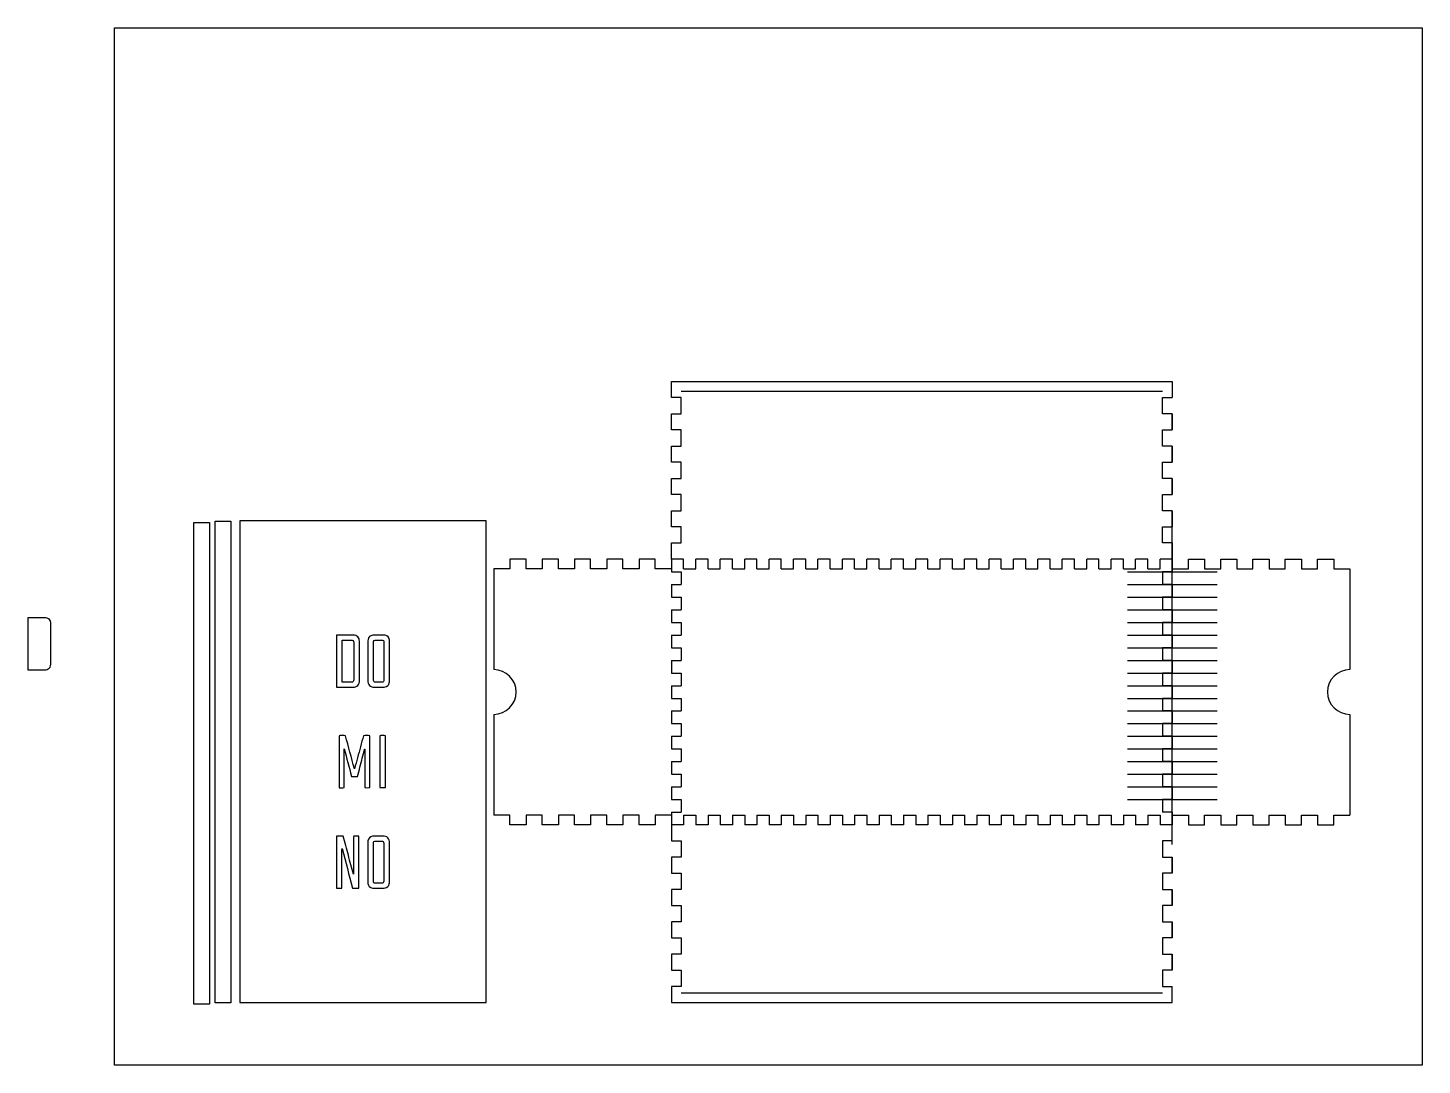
# Model space of a CAD drawing. Header units: millimetres. Extents: x 8559 to 9924, y 4295 to 4764.
# Drawn here: x 9302 to 9924, y 4301 to 4764 of the extents above; entities that cross this region are included whole.
import ezdxf

# ---------------------------------------------------------------- set-up
doc = ezdxf.new("R2010")
doc.units = ezdxf.units.MM
doc.header["$LTSCALE"] = 10
doc.header["$PDMODE"] = 2
doc.header["$PDSIZE"] = 20
for name, color, linetype in [('Corte exterior', 1, 'Continuous'), ('Corte interior', 5, 'Continuous'), ('Grabado linea bajo', 4, 'Continuous'), ('Grabado relleno', 6, 'Continuous'), ('Material', 7, 'Continuous')]:
    doc.layers.add(name, color=color, linetype=linetype)

msp = doc.modelspace()

# ---------------------------------------------------------------- linework, layer by layer
at = {"layer": 'Corte exterior', "color": 1}
for p, q in [((9588.78, 4598.85), (9588.78, 4606.06)), ((9588.78, 4606.06), (9812.38, 4606.06)), ((9812.38, 4606.06), (9812.38, 4598.85)), ((9593.08, 4598.85), (9588.78, 4598.85)), ((9593.08, 4591.64), (9593.08, 4598.85)), ((9808.08, 4591.64), (9808.08, 4598.85)), ((9808.08, 4598.85), (9812.38, 4598.85)), ((9588.78, 4584.43), (9588.78, 4591.64)), ((9588.78, 4591.64), (9593.08, 4591.64)), ((9812.38, 4591.64), (9808.08, 4591.64)), ((9812.38, 4591.64), (9812.38, 4584.43)), ((9812.38, 4584.43), (9812.38, 4591.64)), ((9593.08, 4584.43), (9588.78, 4584.43)), ((9593.08, 4577.22), (9593.08, 4584.43)), ((9808.08, 4577.22), (9808.08, 4584.43)), ((9808.08, 4584.43), (9812.38, 4584.43)), ((9588.78, 4570.01), (9588.78, 4577.22)), ((9588.78, 4577.22), (9593.08, 4577.22)), ((9812.38, 4577.22), (9808.08, 4577.22)), ((9812.38, 4577.22), (9812.38, 4570.01)), ((9812.38, 4570.01), (9812.38, 4577.22)), ((9593.08, 4570.01), (9588.78, 4570.01)), ((9593.08, 4562.8), (9593.08, 4570.01)), ((9808.08, 4562.8), (9808.08, 4570.01)), ((9808.08, 4570.01), (9812.38, 4570.01)), ((9588.78, 4555.59), (9588.78, 4562.8)), ((9588.78, 4562.8), (9593.08, 4562.8)), ((9812.38, 4562.8), (9808.08, 4562.8)), ((9812.38, 4562.8), (9812.38, 4555.59)), ((9812.38, 4555.59), (9812.38, 4562.8)), ((9593.08, 4555.59), (9588.78, 4555.59)), ((9593.08, 4548.38), (9593.08, 4555.59)), ((9808.08, 4548.38), (9808.08, 4555.59)), ((9808.08, 4555.59), (9812.38, 4555.59)), ((9588.78, 4541.17), (9588.78, 4548.38)), ((9588.78, 4548.38), (9593.08, 4548.38)), ((9812.38, 4548.38), (9808.08, 4548.38)), ((9812.38, 4548.38), (9812.38, 4541.17)), ((9812.38, 4541.17), (9812.38, 4548.38)), ((9593.08, 4541.17), (9588.78, 4541.17)), ((9593.08, 4533.97), (9593.08, 4541.17)), ((9808.08, 4533.97), (9808.08, 4541.17)), ((9808.08, 4541.17), (9812.38, 4541.17)), ((9588.78, 4526.76), (9588.78, 4533.97)), ((9588.78, 4533.97), (9593.08, 4533.97)), ((9812.38, 4533.97), (9808.08, 4533.97)), ((9812.38, 4533.97), (9812.38, 4526.76)), ((9523.9, 4526.76), (9516.69, 4526.76)), ((9516.69, 4526.76), (9516.69, 4522.46)), ((9523.9, 4522.46), (9523.9, 4526.76)), ((9538.32, 4526.76), (9531.11, 4526.76)), ((9531.11, 4526.76), (9531.11, 4522.46)), ((9538.32, 4522.46), (9538.32, 4526.76)), ((9552.73, 4526.76), (9545.52, 4526.76)), ((9545.52, 4526.76), (9545.52, 4522.46)), ((9552.73, 4522.46), (9552.73, 4526.76)), ((9567.15, 4526.76), (9559.94, 4526.76)), ((9559.94, 4526.76), (9559.94, 4522.46)), ((9567.15, 4522.46), (9567.15, 4526.76)), ((9581.57, 4526.76), (9574.36, 4526.76)), ((9574.36, 4526.76), (9574.36, 4522.46)), ((9581.57, 4522.46), (9581.57, 4526.76)), ((9812.38, 4526.76), (9812.38, 4521.11)), ((9819.59, 4522.46), (9819.59, 4526.76)), ((9819.59, 4526.76), (9826.8, 4526.76)), ((9826.8, 4526.76), (9826.8, 4522.46)), ((9834.01, 4522.46), (9834.01, 4526.76)), ((9834.01, 4526.76), (9841.22, 4526.76)), ((9841.22, 4526.76), (9841.22, 4522.46)), ((9848.42, 4522.46), (9848.42, 4526.76)), ((9848.42, 4526.76), (9855.63, 4526.76)), ((9855.63, 4526.76), (9855.63, 4522.46)), ((9862.84, 4522.46), (9862.84, 4526.76)), ((9862.84, 4526.76), (9870.05, 4526.76)), ((9870.05, 4526.76), (9870.05, 4522.46)), ((9877.26, 4522.46), (9877.26, 4526.76)), ((9877.26, 4526.76), (9884.47, 4526.76)), ((9884.47, 4526.76), (9884.47, 4522.46)), ((9509.48, 4522.46), (9509.48, 4477.46)), ((9516.69, 4522.46), (9509.48, 4522.46)), ((9531.11, 4522.46), (9523.9, 4522.46)), ((9545.52, 4522.46), (9538.32, 4522.46)), ((9559.94, 4522.46), (9552.73, 4522.46)), ((9574.36, 4522.46), (9567.15, 4522.46)), ((9588.78, 4522.46), (9581.57, 4522.46)), ((9812.38, 4522.46), (9819.59, 4522.46)), ((9826.8, 4522.46), (9834.01, 4522.46)), ((9841.22, 4522.46), (9848.42, 4522.46)), ((9855.63, 4522.46), (9862.84, 4522.46)), ((9870.05, 4522.46), (9877.26, 4522.46)), ((9884.47, 4522.46), (9891.68, 4522.46)), ((9891.68, 4522.46), (9891.68, 4477.46)), ((9812.38, 4515.46), (9812.38, 4509.81)), ((9812.38, 4504.17), (9812.38, 4498.52)), ((9812.38, 4492.87), (9812.38, 4487.22)), ((9812.38, 4481.58), (9812.38, 4475.93)), ((9812.38, 4470.28), (9812.38, 4464.63)), ((9509.48, 4457.46), (9509.48, 4412.46)), ((9812.38, 4458.99), (9812.38, 4453.34)), ((9891.68, 4457.46), (9891.68, 4412.46)), ((9812.38, 4447.69), (9812.38, 4442.04)), ((9812.38, 4436.39), (9812.38, 4430.75)), ((9812.38, 4425.1), (9812.38, 4419.45)), ((9516.69, 4412.46), (9509.48, 4412.46)), ((9516.69, 4408.16), (9516.69, 4412.46)), ((9523.9, 4408.16), (9516.69, 4408.16)), ((9531.11, 4412.46), (9523.9, 4412.46)), ((9523.9, 4412.46), (9523.9, 4408.16)), ((9531.11, 4408.16), (9531.11, 4412.46)), ((9538.32, 4408.16), (9531.11, 4408.16)), ((9545.52, 4412.46), (9538.32, 4412.46)), ((9538.32, 4412.46), (9538.32, 4408.16)), ((9545.52, 4408.16), (9545.52, 4412.46)), ((9552.73, 4408.16), (9545.52, 4408.16)), ((9559.94, 4412.46), (9552.73, 4412.46)), ((9552.73, 4412.46), (9552.73, 4408.16)), ((9559.94, 4408.16), (9559.94, 4412.46)), ((9567.15, 4408.16), (9559.94, 4408.16)), ((9574.36, 4412.46), (9567.15, 4412.46)), ((9567.15, 4412.46), (9567.15, 4408.16)), ((9574.36, 4408.16), (9574.36, 4412.46)), ((9581.57, 4408.16), (9574.36, 4408.16)), ((9588.78, 4412.46), (9581.57, 4412.46)), ((9581.57, 4412.46), (9581.57, 4408.16)), ((9588.78, 4408.16), (9588.78, 4400.95)), ((9812.38, 4412.46), (9819.59, 4412.46)), ((9812.38, 4400.95), (9812.38, 4408.16)), ((9819.59, 4412.46), (9819.59, 4408.16)), ((9819.59, 4408.16), (9826.8, 4408.16)), ((9826.8, 4412.46), (9834.01, 4412.46)), ((9826.8, 4408.16), (9826.8, 4412.46)), ((9834.01, 4412.46), (9834.01, 4408.16)), ((9834.01, 4408.16), (9841.22, 4408.16)), ((9841.22, 4412.46), (9848.42, 4412.46)), ((9841.22, 4408.16), (9841.22, 4412.46)), ((9848.42, 4412.46), (9848.42, 4408.16)), ((9848.42, 4408.16), (9855.63, 4408.16)), ((9855.63, 4412.46), (9862.84, 4412.46)), ((9855.63, 4408.16), (9855.63, 4412.46)), ((9862.84, 4412.46), (9862.84, 4408.16)), ((9862.84, 4408.16), (9870.05, 4408.16)), ((9870.05, 4412.46), (9877.26, 4412.46)), ((9870.05, 4408.16), (9870.05, 4412.46)), ((9877.26, 4412.46), (9877.26, 4408.16)), ((9877.26, 4408.16), (9884.47, 4408.16)), ((9884.47, 4408.16), (9884.47, 4412.46)), ((9884.47, 4412.46), (9891.68, 4412.46)), ((9588.78, 4400.95), (9593.08, 4400.95)), ((9593.08, 4400.95), (9593.08, 4393.74)), ((9812.38, 4400.95), (9808.08, 4400.95)), ((9808.08, 4400.95), (9808.08, 4393.74)), ((9588.78, 4393.74), (9588.78, 4386.53)), ((9588.78, 4393.74), (9588.78, 4386.53)), ((9593.08, 4393.74), (9588.78, 4393.74)), ((9808.08, 4393.74), (9812.38, 4393.74)), ((9812.38, 4386.53), (9812.38, 4393.74)), ((9812.38, 4386.53), (9812.38, 4393.74)), ((9812.38, 4393.74), (9812.38, 4386.53)), ((9588.78, 4386.53), (9593.08, 4386.53)), ((9593.08, 4386.53), (9593.08, 4379.32)), ((9812.38, 4386.53), (9808.08, 4386.53)), ((9808.08, 4386.53), (9808.08, 4379.32)), ((9588.78, 4379.32), (9588.78, 4372.11)), ((9588.78, 4379.32), (9588.78, 4372.11)), ((9593.08, 4379.32), (9588.78, 4379.32)), ((9808.08, 4379.32), (9812.38, 4379.32)), ((9812.38, 4372.11), (9812.38, 4379.32)), ((9812.38, 4372.11), (9812.38, 4379.32)), ((9812.38, 4379.32), (9812.38, 4372.11)), ((9588.78, 4372.11), (9593.08, 4372.11)), ((9593.08, 4372.11), (9593.08, 4364.9)), ((9812.38, 4372.11), (9808.08, 4372.11)), ((9808.08, 4372.11), (9808.08, 4364.9)), ((9588.78, 4364.9), (9588.78, 4357.69)), ((9588.78, 4364.9), (9588.78, 4357.69)), ((9593.08, 4364.9), (9588.78, 4364.9)), ((9808.08, 4364.9), (9812.38, 4364.9)), ((9812.38, 4357.69), (9812.38, 4364.9)), ((9812.38, 4357.69), (9812.38, 4364.9)), ((9812.38, 4364.9), (9812.38, 4357.69)), ((9588.78, 4357.69), (9593.08, 4357.69)), ((9593.08, 4357.69), (9593.08, 4350.48)), ((9812.38, 4357.69), (9808.08, 4357.69)), ((9808.08, 4357.69), (9808.08, 4350.48)), ((9588.78, 4350.48), (9588.78, 4343.27)), ((9588.78, 4350.48), (9588.78, 4343.27)), ((9593.08, 4350.48), (9588.78, 4350.48)), ((9808.08, 4350.48), (9812.38, 4350.48)), ((9812.38, 4343.27), (9812.38, 4350.48)), ((9812.38, 4343.27), (9812.38, 4350.48)), ((9812.38, 4350.48), (9812.38, 4343.27)), ((9588.78, 4343.27), (9593.08, 4343.27)), ((9593.08, 4343.27), (9593.08, 4336.07)), ((9812.38, 4343.27), (9808.08, 4343.27)), ((9808.08, 4343.27), (9808.08, 4336.07)), ((9588.78, 4336.07), (9588.78, 4328.86)), ((9593.08, 4336.07), (9588.78, 4336.07)), ((9808.08, 4336.07), (9812.38, 4336.07)), ((9812.38, 4328.86), (9812.38, 4336.07)), ((9588.78, 4328.86), (9812.38, 4328.86))]:
    msp.add_line(p, q, dxfattribs=at)
for points in [[(9385.07, 4543.77), (9392.07, 4543.77), (9392.07, 4328.77), (9385.07, 4328.77)], [(9396.09, 4328.86), (9506.09, 4328.86), (9506.09, 4543.86), (9396.09, 4543.86)], [(9375.61, 4543.05), (9382.61, 4543.05), (9382.61, 4328.05), (9375.61, 4328.05)]]:
    msp.add_lwpolyline(points, close=True, dxfattribs=at)
for centre, start, end in [((9509.48, 4467.46), 270, 90), ((9891.68, 4467.46), 90, 270)]:
    msp.add_arc(centre, 10, start, end, dxfattribs=at)
at = {"layer": 'Corte interior', "color": 5}
for p, q in [((9594.23, 4526.76), (9588.78, 4526.76)), ((9588.78, 4526.76), (9588.78, 4521.11)), ((9594.23, 4522.46), (9594.23, 4526.76)), ((9605.14, 4526.76), (9599.69, 4526.76)), ((9599.69, 4522.46), (9599.69, 4526.76)), ((9605.14, 4522.46), (9605.14, 4526.76)), ((9616.05, 4526.76), (9610.59, 4526.76)), ((9610.59, 4522.46), (9610.59, 4526.76)), ((9616.05, 4522.46), (9616.05, 4526.76)), ((9626.96, 4526.76), (9621.5, 4526.76)), ((9621.5, 4522.46), (9621.5, 4526.76)), ((9626.96, 4522.46), (9626.96, 4526.76)), ((9637.86, 4526.76), (9632.41, 4526.76)), ((9632.41, 4522.46), (9632.41, 4526.76)), ((9637.86, 4522.46), (9637.86, 4526.76)), ((9648.77, 4526.76), (9643.32, 4526.76)), ((9643.32, 4522.46), (9643.32, 4526.76)), ((9648.77, 4522.46), (9648.77, 4526.76)), ((9659.68, 4526.76), (9654.22, 4526.76)), ((9654.22, 4522.46), (9654.22, 4526.76)), ((9659.68, 4522.46), (9659.68, 4526.76)), ((9670.58, 4526.76), (9665.13, 4526.76)), ((9665.13, 4522.46), (9665.13, 4526.76)), ((9670.58, 4522.46), (9670.58, 4526.76)), ((9681.49, 4526.76), (9676.04, 4526.76)), ((9676.04, 4522.46), (9676.04, 4526.76)), ((9681.49, 4522.46), (9681.49, 4526.76)), ((9692.4, 4526.76), (9686.95, 4526.76)), ((9686.95, 4522.46), (9686.95, 4526.76)), ((9692.4, 4522.46), (9692.4, 4526.76)), ((9703.31, 4526.76), (9697.85, 4526.76)), ((9697.85, 4522.46), (9697.85, 4526.76)), ((9703.31, 4522.46), (9703.31, 4526.76)), ((9714.21, 4526.76), (9708.76, 4526.76)), ((9708.76, 4522.46), (9708.76, 4526.76)), ((9714.21, 4522.46), (9714.21, 4526.76)), ((9725.12, 4526.76), (9719.67, 4526.76)), ((9719.67, 4522.46), (9719.67, 4526.76)), ((9725.12, 4522.46), (9725.12, 4526.76)), ((9736.03, 4526.76), (9730.57, 4526.76)), ((9730.57, 4522.46), (9730.57, 4526.76)), ((9736.03, 4522.46), (9736.03, 4526.76)), ((9746.94, 4526.76), (9741.48, 4526.76)), ((9741.48, 4522.46), (9741.48, 4526.76)), ((9746.94, 4522.46), (9746.94, 4526.76)), ((9757.84, 4526.76), (9752.39, 4526.76)), ((9752.39, 4522.46), (9752.39, 4526.76)), ((9757.84, 4522.46), (9757.84, 4526.76)), ((9768.75, 4526.76), (9763.3, 4526.76)), ((9763.3, 4522.46), (9763.3, 4526.76)), ((9768.75, 4522.46), (9768.75, 4526.76)), ((9779.66, 4526.76), (9774.2, 4526.76)), ((9774.2, 4522.46), (9774.2, 4526.76)), ((9779.66, 4522.46), (9779.66, 4526.76)), ((9790.56, 4526.76), (9785.11, 4526.76)), ((9785.11, 4522.46), (9785.11, 4526.76)), ((9790.56, 4522.46), (9790.56, 4526.76)), ((9801.47, 4526.76), (9796.02, 4526.76)), ((9796.02, 4522.46), (9796.02, 4526.76)), ((9801.47, 4522.46), (9801.47, 4526.76)), ((9812.38, 4526.76), (9806.93, 4526.76)), ((9806.93, 4522.46), (9806.93, 4526.76)), ((9588.78, 4521.11), (9593.08, 4521.11)), ((9593.08, 4521.11), (9593.08, 4515.46)), ((9594.23, 4522.46), (9599.69, 4522.46)), ((9605.14, 4522.46), (9610.59, 4522.46)), ((9616.05, 4522.46), (9621.5, 4522.46)), ((9626.96, 4522.46), (9632.41, 4522.46)), ((9637.86, 4522.46), (9643.32, 4522.46)), ((9648.77, 4522.46), (9654.22, 4522.46)), ((9659.68, 4522.46), (9665.13, 4522.46)), ((9670.58, 4522.46), (9676.04, 4522.46)), ((9681.49, 4522.46), (9686.95, 4522.46)), ((9692.4, 4522.46), (9697.85, 4522.46)), ((9703.31, 4522.46), (9708.76, 4522.46)), ((9714.21, 4522.46), (9719.67, 4522.46)), ((9725.12, 4522.46), (9730.57, 4522.46)), ((9736.03, 4522.46), (9741.48, 4522.46)), ((9746.94, 4522.46), (9752.39, 4522.46)), ((9757.84, 4522.46), (9763.3, 4522.46)), ((9768.75, 4522.46), (9774.2, 4522.46)), ((9779.66, 4522.46), (9785.11, 4522.46)), ((9790.56, 4522.46), (9796.02, 4522.46)), ((9801.47, 4522.46), (9806.93, 4522.46)), ((9812.38, 4521.11), (9808.08, 4521.11)), ((9808.08, 4521.11), (9808.08, 4515.46)), ((9588.78, 4515.46), (9588.78, 4509.81)), ((9588.78, 4515.46), (9593.08, 4515.46)), ((9812.38, 4515.46), (9808.08, 4515.46)), ((9588.78, 4509.81), (9593.08, 4509.81)), ((9812.38, 4509.81), (9808.08, 4509.81)), ((9588.78, 4504.17), (9588.78, 4498.52)), ((9588.78, 4504.17), (9593.08, 4504.17)), ((9812.38, 4504.17), (9808.08, 4504.17)), ((9588.78, 4498.52), (9593.08, 4498.52)), ((9812.38, 4498.52), (9808.08, 4498.52)), ((9588.78, 4492.87), (9588.78, 4487.22)), ((9588.78, 4492.87), (9593.08, 4492.87)), ((9812.38, 4492.87), (9808.08, 4492.87)), ((9588.78, 4487.22), (9593.08, 4487.22)), ((9588.78, 4481.58), (9588.78, 4475.93)), ((9588.78, 4481.58), (9593.08, 4481.58)), ((9812.38, 4487.22), (9808.08, 4487.22)), ((9812.38, 4481.58), (9808.08, 4481.58)), ((9588.78, 4475.93), (9593.08, 4475.93)), ((9812.38, 4475.93), (9808.08, 4475.93)), ((9588.78, 4470.28), (9588.78, 4464.63)), ((9588.78, 4470.28), (9593.08, 4470.28)), ((9812.38, 4470.28), (9808.08, 4470.28)), ((9588.78, 4464.63), (9593.08, 4464.63)), ((9812.38, 4464.63), (9808.08, 4464.63)), ((9588.78, 4458.99), (9588.78, 4453.34)), ((9588.78, 4458.99), (9593.08, 4458.99)), ((9812.38, 4458.99), (9808.08, 4458.99)), ((9588.78, 4453.34), (9593.08, 4453.34)), ((9812.38, 4453.34), (9808.08, 4453.34)), ((9588.78, 4447.69), (9588.78, 4442.04)), ((9588.78, 4447.69), (9593.08, 4447.69)), ((9812.38, 4447.69), (9808.08, 4447.69)), ((9588.78, 4442.04), (9593.08, 4442.04)), ((9812.38, 4442.04), (9808.08, 4442.04)), ((9588.78, 4436.39), (9588.78, 4430.75)), ((9588.78, 4436.39), (9593.08, 4436.39)), ((9812.38, 4436.39), (9808.08, 4436.39)), ((9588.78, 4430.75), (9593.08, 4430.75)), ((9812.38, 4430.75), (9808.08, 4430.75)), ((9588.78, 4425.1), (9588.78, 4419.45)), ((9588.78, 4425.1), (9593.08, 4425.1)), ((9588.78, 4419.45), (9593.08, 4419.45)), ((9593.08, 4419.45), (9593.08, 4413.8)), ((9812.38, 4425.1), (9808.08, 4425.1)), ((9812.38, 4419.45), (9808.08, 4419.45)), ((9808.08, 4419.45), (9808.08, 4413.8)), ((9588.78, 4413.8), (9588.78, 4408.16)), ((9588.78, 4413.8), (9593.08, 4413.8)), ((9812.38, 4413.8), (9808.08, 4413.8)), ((9812.38, 4413.8), (9812.38, 4408.16)), ((9594.23, 4408.16), (9588.78, 4408.16)), ((9594.23, 4412.46), (9599.69, 4412.46)), ((9594.23, 4412.46), (9594.23, 4408.16)), ((9599.69, 4412.46), (9599.69, 4408.16)), ((9605.14, 4408.16), (9599.69, 4408.16)), ((9605.14, 4412.46), (9610.59, 4412.46)), ((9605.14, 4412.46), (9605.14, 4408.16)), ((9610.59, 4412.46), (9610.59, 4408.16)), ((9616.05, 4408.16), (9610.59, 4408.16)), ((9616.05, 4412.46), (9621.5, 4412.46)), ((9616.05, 4412.46), (9616.05, 4408.16)), ((9621.5, 4412.46), (9621.5, 4408.16)), ((9626.96, 4408.16), (9621.5, 4408.16)), ((9626.96, 4412.46), (9632.41, 4412.46)), ((9626.96, 4412.46), (9626.96, 4408.16)), ((9632.41, 4412.46), (9632.41, 4408.16)), ((9637.86, 4408.16), (9632.41, 4408.16)), ((9637.86, 4412.46), (9643.32, 4412.46)), ((9637.86, 4412.46), (9637.86, 4408.16)), ((9643.32, 4412.46), (9643.32, 4408.16)), ((9648.77, 4408.16), (9643.32, 4408.16)), ((9648.77, 4412.46), (9654.22, 4412.46)), ((9648.77, 4412.46), (9648.77, 4408.16)), ((9654.22, 4412.46), (9654.22, 4408.16)), ((9659.68, 4408.16), (9654.22, 4408.16)), ((9659.68, 4412.46), (9665.13, 4412.46)), ((9659.68, 4412.46), (9659.68, 4408.16)), ((9665.13, 4412.46), (9665.13, 4408.16)), ((9670.58, 4408.16), (9665.13, 4408.16)), ((9670.58, 4412.46), (9676.04, 4412.46)), ((9670.58, 4412.46), (9670.58, 4408.16)), ((9676.04, 4412.46), (9676.04, 4408.16)), ((9681.49, 4408.16), (9676.04, 4408.16)), ((9681.49, 4412.46), (9686.95, 4412.46)), ((9681.49, 4412.46), (9681.49, 4408.16)), ((9686.95, 4412.46), (9686.95, 4408.16)), ((9692.4, 4408.16), (9686.95, 4408.16)), ((9692.4, 4412.46), (9697.85, 4412.46)), ((9692.4, 4412.46), (9692.4, 4408.16)), ((9697.85, 4412.46), (9697.85, 4408.16)), ((9703.31, 4408.16), (9697.85, 4408.16)), ((9703.31, 4412.46), (9708.76, 4412.46)), ((9703.31, 4412.46), (9703.31, 4408.16)), ((9708.76, 4412.46), (9708.76, 4408.16)), ((9714.21, 4408.16), (9708.76, 4408.16)), ((9714.21, 4412.46), (9719.67, 4412.46)), ((9714.21, 4412.46), (9714.21, 4408.16)), ((9719.67, 4412.46), (9719.67, 4408.16)), ((9725.12, 4408.16), (9719.67, 4408.16)), ((9725.12, 4412.46), (9730.57, 4412.46)), ((9725.12, 4412.46), (9725.12, 4408.16)), ((9730.57, 4412.46), (9730.57, 4408.16)), ((9736.03, 4408.16), (9730.57, 4408.16)), ((9736.03, 4412.46), (9741.48, 4412.46)), ((9736.03, 4412.46), (9736.03, 4408.16)), ((9741.48, 4412.46), (9741.48, 4408.16)), ((9746.94, 4408.16), (9741.48, 4408.16)), ((9746.94, 4412.46), (9752.39, 4412.46)), ((9746.94, 4412.46), (9746.94, 4408.16)), ((9752.39, 4412.46), (9752.39, 4408.16)), ((9757.84, 4408.16), (9752.39, 4408.16)), ((9757.84, 4412.46), (9763.3, 4412.46)), ((9757.84, 4412.46), (9757.84, 4408.16)), ((9763.3, 4412.46), (9763.3, 4408.16)), ((9768.75, 4408.16), (9763.3, 4408.16)), ((9768.75, 4412.46), (9774.2, 4412.46)), ((9768.75, 4412.46), (9768.75, 4408.16)), ((9774.2, 4412.46), (9774.2, 4408.16)), ((9779.66, 4408.16), (9774.2, 4408.16)), ((9779.66, 4412.46), (9785.11, 4412.46)), ((9779.66, 4412.46), (9779.66, 4408.16)), ((9785.11, 4412.46), (9785.11, 4408.16)), ((9790.56, 4408.16), (9785.11, 4408.16)), ((9790.56, 4412.46), (9796.02, 4412.46)), ((9790.56, 4412.46), (9790.56, 4408.16)), ((9796.02, 4412.46), (9796.02, 4408.16)), ((9801.47, 4408.16), (9796.02, 4408.16)), ((9801.47, 4412.46), (9806.93, 4412.46)), ((9801.47, 4412.46), (9801.47, 4408.16)), ((9806.93, 4412.46), (9806.93, 4408.16)), ((9812.38, 4408.16), (9806.93, 4408.16))]:
    msp.add_line(p, q, dxfattribs=at)
for points in [[(9593.08, 4509.81), (9593.08, 4504.17)], [(9808.08, 4509.81), (9808.08, 4504.17)], [(9593.08, 4498.52), (9593.08, 4492.87)], [(9808.08, 4498.52), (9808.08, 4492.87)], [(9593.08, 4487.22), (9593.08, 4481.58)], [(9808.08, 4487.22), (9808.08, 4481.58)], [(9593.08, 4475.93), (9593.08, 4470.28)], [(9808.08, 4475.93), (9808.08, 4470.28)], [(9593.08, 4464.63), (9593.08, 4458.99)], [(9808.08, 4464.63), (9808.08, 4458.99)], [(9593.08, 4453.34), (9593.08, 4447.69)], [(9808.08, 4453.34), (9808.08, 4447.69)], [(9593.08, 4442.04), (9593.08, 4436.39)], [(9808.08, 4442.04), (9808.08, 4436.39)], [(9593.08, 4430.75), (9593.08, 4425.1)], [(9808.08, 4430.75), (9808.08, 4425.1)]]:
    msp.add_lwpolyline(points, dxfattribs=at)
for p in [(9812.38, 4521.11), (9812.38, 4515.46), (9812.38, 4509.81), (9812.38, 4504.17), (9812.38, 4498.52), (9812.38, 4492.87), (9812.38, 4487.22), (9812.38, 4481.58), (9812.38, 4475.93), (9812.38, 4470.28), (9812.38, 4464.63), (9812.38, 4458.99), (9812.38, 4453.34), (9812.38, 4447.69), (9812.38, 4442.04), (9812.38, 4436.39), (9812.38, 4430.75), (9812.38, 4425.1), (9812.38, 4419.45)]:
    msp.add_point(p, dxfattribs=at)
at = {"layer": 'Grabado linea bajo', "color": 4}
for p, q in [((9593.08, 4601.76), (9808.08, 4601.76)), ((9593.08, 4333.16), (9808.08, 4333.16))]:
    msp.add_line(p, q, dxfattribs=at)
at = {"layer": 'Grabado relleno', "color": 6}
for points, knots in [([(9301.5, 4477.39), (9301.5, 4485.14), (9301.5, 4492.85), (9301.5, 4500.6), (9301.66, 4500.6), (9301.79, 4500.62), (9301.93, 4500.62), (9304.25, 4500.62), (9306.56, 4500.62), (9308.87, 4500.62), (9309.31, 4500.62), (9309.74, 4500.57), (9310.16, 4500.42), (9310.9, 4500.17), (9311.39, 4499.68), (9311.61, 4498.94), (9311.71, 4498.61), (9311.75, 4498.25), (9311.79, 4497.9), (9311.82, 4497.74), (9311.8, 4497.57), (9311.8, 4497.4), (9311.8, 4491.79), (9311.8, 4486.19), (9311.8, 4480.59), (9311.8, 4480.11), (9311.78, 4479.63), (9311.65, 4479.17), (9311.42, 4478.32), (9310.89, 4477.76), (9310.04, 4477.53), (9309.72, 4477.45), (9309.38, 4477.38), (9309.04, 4477.38), (9306.6, 4477.37), (9304.16, 4477.37), (9301.72, 4477.37), (9301.66, 4477.37), (9301.61, 4477.38), (9301.5, 4477.39)], [0, 0, 0, 0, 1, 1, 1, 2, 2, 2, 3, 3, 3, 4, 4, 4, 5, 5, 5, 6, 6, 6, 7, 7, 7, 8, 8, 8, 9, 9, 9, 10, 10, 10, 11, 11, 11, 12, 12, 12, 13, 13, 13, 13]), ([(9439.24, 4469.65), (9439.24, 4477.39), (9439.24, 4485.1), (9439.24, 4492.85), (9439.4, 4492.86), (9439.53, 4492.87), (9439.67, 4492.87), (9441.98, 4492.87), (9444.3, 4492.87), (9446.61, 4492.87), (9447.05, 4492.87), (9447.48, 4492.82), (9447.9, 4492.68), (9448.64, 4492.43), (9449.13, 4491.93), (9449.35, 4491.2), (9449.45, 4490.86), (9449.49, 4490.51), (9449.53, 4490.16), (9449.56, 4489.99), (9449.54, 4489.82), (9449.54, 4489.65), (9449.54, 4484.05), (9449.54, 4478.45), (9449.54, 4472.85), (9449.54, 4472.36), (9449.52, 4471.89), (9449.39, 4471.42), (9449.16, 4470.58), (9448.63, 4470.02), (9447.78, 4469.79), (9447.46, 4469.7), (9447.12, 4469.64), (9446.78, 4469.63), (9444.34, 4469.62), (9441.9, 4469.63), (9439.46, 4469.63), (9439.4, 4469.63), (9439.35, 4469.64), (9439.24, 4469.65)], [0, 0, 0, 0, 1, 1, 1, 2, 2, 2, 3, 3, 3, 4, 4, 4, 5, 5, 5, 6, 6, 6, 7, 7, 7, 8, 8, 8, 9, 9, 9, 10, 10, 10, 11, 11, 11, 12, 12, 12, 13, 13, 13, 13]), ([(9441.84, 4471.86), (9441.89, 4471.85), (9441.95, 4471.83), (9442, 4471.83), (9443.33, 4471.83), (9444.65, 4471.83), (9445.98, 4471.83), (9446.1, 4471.83), (9446.23, 4471.85), (9446.35, 4471.88), (9446.74, 4471.97), (9446.88, 4472.11), (9446.92, 4472.51), (9446.95, 4472.73), (9446.96, 4472.96), (9446.96, 4473.18), (9446.96, 4478.56), (9446.96, 4483.93), (9446.96, 4489.3), (9446.96, 4489.54), (9446.95, 4489.78), (9446.92, 4490.02), (9446.87, 4490.4), (9446.71, 4490.56), (9446.33, 4490.62), (9446.19, 4490.65), (9446.05, 4490.66), (9445.91, 4490.66), (9444.64, 4490.66), (9443.37, 4490.66), (9442.1, 4490.66), (9442.01, 4490.66), (9441.91, 4490.63), (9441.83, 4490.62), (9441.76, 4490.11), (9441.77, 4472.18), (9441.84, 4471.86)], [0, 0, 0, 0, 1, 1, 1, 2, 2, 2, 3, 3, 3, 4, 4, 4, 5, 5, 5, 6, 6, 6, 7, 7, 7, 8, 8, 8, 9, 9, 9, 10, 10, 10, 11, 11, 11, 12, 12, 12, 12]), ([(9453.26, 4481.26), (9453.26, 4484.08), (9453.26, 4486.9), (9453.26, 4489.72), (9453.26, 4490.09), (9453.28, 4490.46), (9453.35, 4490.82), (9453.56, 4491.96), (9454.3, 4492.66), (9455.45, 4492.82), (9455.7, 4492.85), (9455.96, 4492.87), (9456.21, 4492.87), (9457.48, 4492.88), (9458.75, 4492.88), (9460.02, 4492.87), (9460.34, 4492.87), (9460.67, 4492.84), (9460.98, 4492.77), (9462.13, 4492.53), (9462.79, 4491.78), (9462.93, 4490.61), (9462.95, 4490.38), (9462.97, 4490.14), (9462.97, 4489.9), (9462.97, 4484.13), (9462.97, 4478.36), (9462.97, 4472.59), (9462.97, 4472.22), (9462.93, 4471.85), (9462.84, 4471.5), (9462.62, 4470.5), (9461.96, 4469.92), (9460.97, 4469.72), (9460.68, 4469.66), (9460.38, 4469.63), (9460.09, 4469.63), (9458.78, 4469.62), (9457.46, 4469.63), (9456.15, 4469.63), (9455.75, 4469.63), (9455.36, 4469.67), (9454.98, 4469.79), (9454.18, 4470.04), (9453.66, 4470.56), (9453.42, 4471.37), (9453.28, 4471.82), (9453.26, 4472.28), (9453.26, 4472.75), (9453.26, 4475.59), (9453.26, 4478.42), (9453.26, 4481.26)], [0, 0, 0, 0, 1, 1, 1, 2, 2, 2, 3, 3, 3, 4, 4, 4, 5, 5, 5, 6, 6, 6, 7, 7, 7, 8, 8, 8, 9, 9, 9, 10, 10, 10, 11, 11, 11, 12, 12, 12, 13, 13, 13, 14, 14, 14, 15, 15, 15, 16, 16, 16, 17, 17, 17, 17]), ([(9455.8, 4481.22), (9455.8, 4479.12), (9455.8, 4477.02), (9455.8, 4474.92), (9455.8, 4474.26), (9455.8, 4473.59), (9455.81, 4472.93), (9455.81, 4472.72), (9455.85, 4472.51), (9455.88, 4472.31), (9455.93, 4472.09), (9456.07, 4471.96), (9456.28, 4471.91), (9456.46, 4471.88), (9456.64, 4471.84), (9456.82, 4471.83), (9457.68, 4471.83), (9458.54, 4471.83), (9459.4, 4471.83), (9459.57, 4471.84), (9459.74, 4471.87), (9459.9, 4471.9), (9460.19, 4471.95), (9460.34, 4472.14), (9460.38, 4472.42), (9460.41, 4472.62), (9460.44, 4472.84), (9460.44, 4473.05), (9460.44, 4478.52), (9460.44, 4483.99), (9460.44, 4489.46), (9460.44, 4489.67), (9460.41, 4489.88), (9460.38, 4490.09), (9460.34, 4490.39), (9460.15, 4490.57), (9459.86, 4490.62), (9459.67, 4490.65), (9459.49, 4490.66), (9459.31, 4490.66), (9458.52, 4490.66), (9457.73, 4490.66), (9456.94, 4490.66), (9456.78, 4490.66), (9456.63, 4490.65), (9456.47, 4490.63), (9456.06, 4490.58), (9455.9, 4490.43), (9455.84, 4490.02), (9455.8, 4489.8), (9455.8, 4489.57), (9455.8, 4489.35), (9455.8, 4486.64), (9455.8, 4483.93), (9455.8, 4481.22)], [0, 0, 0, 0, 1, 1, 1, 2, 2, 2, 3, 3, 3, 4, 4, 4, 5, 5, 5, 6, 6, 6, 7, 7, 7, 8, 8, 8, 9, 9, 9, 10, 10, 10, 11, 11, 11, 12, 12, 12, 13, 13, 13, 14, 14, 14, 15, 15, 15, 16, 16, 16, 17, 17, 17, 18, 18, 18, 18]), ([(9451.32, 4447.96), (9451.85, 4448.03), (9453.79, 4448.01), (9454.12, 4447.94), (9454.12, 4440.23), (9454.12, 4432.52), (9454.12, 4424.81), (9453.78, 4424.74), (9452.36, 4424.73), (9451.93, 4424.81), (9451.93, 4430.53), (9451.93, 4436.27), (9451.93, 4442), (9451.91, 4442.01), (9451.88, 4442.01), (9451.85, 4442.01), (9451.48, 4440.68), (9451.15, 4439.33), (9450.8, 4437.99), (9450.45, 4436.62), (9450.09, 4435.26), (9449.74, 4433.9), (9449.39, 4432.55), (9449.04, 4431.2), (9448.68, 4429.81), (9447.78, 4429.76), (9446.88, 4429.79), (9445.95, 4429.79), (9444.89, 4433.9), (9443.83, 4437.98), (9442.77, 4442.06), (9442.74, 4442.06), (9442.72, 4442.06), (9442.69, 4442.05), (9442.69, 4436.31), (9442.69, 4430.56), (9442.69, 4424.79), (9442.32, 4424.72), (9441.97, 4424.76), (9441.62, 4424.75), (9441.27, 4424.75), (9440.92, 4424.75), (9440.54, 4424.75), (9440.52, 4424.86), (9440.5, 4424.95), (9440.5, 4425.04), (9440.49, 4425.13), (9440.49, 4425.21), (9440.49, 4425.3), (9440.49, 4432.68), (9440.49, 4440.05), (9440.49, 4447.43), (9440.49, 4447.6), (9440.49, 4447.77), (9440.49, 4447.93), (9440.82, 4448.01), (9442.7, 4448.03), (9443.3, 4447.96), (9444.62, 4443.06), (9445.93, 4438.13), (9447.29, 4433.21), (9447.79, 4434.84), (9448.21, 4436.48), (9448.66, 4438.11), (9449.11, 4439.75), (9449.55, 4441.4), (9449.99, 4443.05), (9450.43, 4444.69), (9450.88, 4446.33), (9451.32, 4447.96)], [0, 0, 0, 0, 1, 1, 1, 2, 2, 2, 3, 3, 3, 4, 4, 4, 5, 5, 5, 6, 6, 6, 7, 7, 7, 8, 8, 8, 9, 9, 9, 10, 10, 10, 11, 11, 11, 12, 12, 12, 13, 13, 13, 14, 14, 14, 15, 15, 15, 16, 16, 16, 17, 17, 17, 18, 18, 18, 19, 19, 19, 20, 20, 20, 21, 21, 21, 22, 22, 22, 23, 23, 23, 23]), ([(9461.15, 4424.77), (9460.31, 4424.77), (9459.51, 4424.77), (9458.72, 4424.77), (9458.7, 4424.79), (9458.69, 4424.8), (9458.68, 4424.81), (9458.68, 4424.82), (9458.66, 4424.83), (9458.66, 4424.84), (9458.66, 4424.91), (9458.65, 4424.98), (9458.65, 4425.05), (9458.65, 4432.64), (9458.65, 4440.23), (9458.65, 4447.81), (9458.65, 4447.85), (9458.67, 4447.89), (9458.68, 4447.93), (9458.97, 4448.02), (9460.6, 4448.04), (9461.11, 4447.96), (9461.12, 4447.95), (9461.13, 4447.94), (9461.14, 4447.93), (9461.15, 4447.92), (9461.16, 4447.91), (9461.16, 4447.9), (9461.16, 4440.28), (9461.17, 4432.67), (9461.17, 4425.06), (9461.17, 4424.97), (9461.16, 4424.89), (9461.15, 4424.77)], [0, 0, 0, 0, 1, 1, 1, 2, 2, 2, 3, 3, 3, 4, 4, 4, 5, 5, 5, 6, 6, 6, 7, 7, 7, 8, 8, 8, 9, 9, 9, 10, 10, 10, 11, 11, 11, 11]), ([(9449.27, 4379.89), (9448.32, 4379.89), (9447.42, 4379.89), (9446.48, 4379.89), (9444.9, 4385.78), (9443.33, 4391.66), (9441.75, 4397.55), (9441.63, 4397.06), (9441.67, 4396.58), (9441.66, 4396.1), (9441.66, 4395.6), (9441.66, 4395.11), (9441.66, 4394.62), (9441.66, 4394.14), (9441.66, 4393.66), (9441.66, 4393.18), (9441.66, 4392.68), (9441.66, 4392.19), (9441.66, 4391.7), (9441.66, 4391.2), (9441.66, 4390.71), (9441.66, 4390.22), (9441.66, 4389.72), (9441.66, 4389.23), (9441.66, 4388.73), (9441.66, 4388.25), (9441.66, 4387.77), (9441.66, 4387.3), (9441.66, 4386.8), (9441.66, 4386.31), (9441.66, 4385.81), (9441.66, 4385.32), (9441.66, 4384.83), (9441.66, 4384.33), (9441.66, 4383.84), (9441.66, 4383.35), (9441.66, 4382.85), (9441.66, 4382.37), (9441.66, 4381.89), (9441.66, 4381.41), (9441.66, 4380.92), (9441.66, 4380.43), (9441.66, 4379.95), (9441.33, 4379.87), (9439.96, 4379.85), (9439.37, 4379.91), (9439.36, 4379.92), (9439.35, 4379.93), (9439.34, 4379.94), (9439.33, 4379.95), (9439.32, 4379.96), (9439.32, 4379.97), (9439.32, 4380.04), (9439.31, 4380.11), (9439.31, 4380.18), (9439.31, 4387.79), (9439.31, 4395.39), (9439.32, 4402.99), (9439.32, 4403.02), (9439.34, 4403.05), (9439.36, 4403.11), (9440.31, 4403.15), (9441.28, 4403.12), (9442.28, 4403.12), (9442.7, 4401.7), (9443.05, 4400.28), (9443.43, 4398.88), (9443.82, 4397.45), (9444.19, 4396.01), (9444.57, 4394.59), (9444.95, 4393.17), (9445.33, 4391.75), (9445.71, 4390.34), (9446.09, 4388.92), (9446.46, 4387.51), (9446.83, 4386.11), (9446.88, 4386.1), (9446.9, 4386.09), (9446.9, 4386.1), (9446.91, 4386.11), (9446.92, 4386.12), (9446.92, 4386.14), (9446.92, 4386.17), (9446.93, 4386.19), (9446.93, 4386.22), (9446.93, 4391.81), (9446.93, 4397.39), (9446.93, 4402.98), (9446.93, 4402.99), (9446.94, 4403.01), (9446.94, 4403.02), (9446.95, 4403.03), (9446.95, 4403.05), (9446.96, 4403.06), (9447.28, 4403.15), (9448.9, 4403.15), (9449.27, 4403.06), (9449.27, 4395.36), (9449.27, 4387.65), (9449.27, 4379.89)], [0, 0, 0, 0, 1, 1, 1, 2, 2, 2, 3, 3, 3, 4, 4, 4, 5, 5, 5, 6, 6, 6, 7, 7, 7, 8, 8, 8, 9, 9, 9, 10, 10, 10, 11, 11, 11, 12, 12, 12, 13, 13, 13, 14, 14, 14, 15, 15, 15, 16, 16, 16, 17, 17, 17, 18, 18, 18, 19, 19, 19, 20, 20, 20, 21, 21, 21, 22, 22, 22, 23, 23, 23, 24, 24, 24, 25, 25, 25, 26, 26, 26, 27, 27, 27, 28, 28, 28, 29, 29, 29, 30, 30, 30, 31, 31, 31, 32, 32, 32, 33, 33, 33, 33]), ([(9462.93, 4391.47), (9462.93, 4388.6), (9462.93, 4385.72), (9462.92, 4382.84), (9462.92, 4382.5), (9462.9, 4382.16), (9462.83, 4381.83), (9462.61, 4380.82), (9461.98, 4380.2), (9460.97, 4379.98), (9460.67, 4379.91), (9460.35, 4379.89), (9460.05, 4379.88), (9458.73, 4379.87), (9457.42, 4379.88), (9456.11, 4379.88), (9455.84, 4379.88), (9455.57, 4379.91), (9455.31, 4379.96), (9454.16, 4380.16), (9453.45, 4380.88), (9453.28, 4382.03), (9453.23, 4382.37), (9453.21, 4382.71), (9453.21, 4383.04), (9453.2, 4388.69), (9453.2, 4394.33), (9453.21, 4399.98), (9453.21, 4400.31), (9453.23, 4400.65), (9453.28, 4400.99), (9453.46, 4402.15), (9454.24, 4402.91), (9455.41, 4403.07), (9455.66, 4403.11), (9455.91, 4403.12), (9456.17, 4403.12), (9457.44, 4403.13), (9458.71, 4403.14), (9459.98, 4403.12), (9460.35, 4403.12), (9460.74, 4403.07), (9461.11, 4402.99), (9461.97, 4402.77), (9462.53, 4402.22), (9462.78, 4401.36), (9462.89, 4400.98), (9462.93, 4400.59), (9462.93, 4400.19), (9462.92, 4397.29), (9462.93, 4394.38), (9462.93, 4391.47)], [0, 0, 0, 0, 1, 1, 1, 2, 2, 2, 3, 3, 3, 4, 4, 4, 5, 5, 5, 6, 6, 6, 7, 7, 7, 8, 8, 8, 9, 9, 9, 10, 10, 10, 11, 11, 11, 12, 12, 12, 13, 13, 13, 14, 14, 14, 15, 15, 15, 16, 16, 16, 17, 17, 17, 17]), ([(9460.39, 4391.46), (9460.39, 4394.21), (9460.39, 4396.96), (9460.39, 4399.71), (9460.39, 4399.94), (9460.36, 4400.16), (9460.33, 4400.38), (9460.28, 4400.67), (9460.09, 4400.83), (9459.81, 4400.87), (9459.63, 4400.9), (9459.45, 4400.91), (9459.27, 4400.91), (9458.48, 4400.92), (9457.69, 4400.92), (9456.9, 4400.91), (9456.71, 4400.91), (9456.53, 4400.9), (9456.35, 4400.87), (9456.05, 4400.83), (9455.85, 4400.66), (9455.82, 4400.36), (9455.78, 4400.08), (9455.75, 4399.8), (9455.75, 4399.51), (9455.75, 4394.17), (9455.75, 4388.83), (9455.75, 4383.48), (9455.75, 4383.35), (9455.75, 4383.23), (9455.75, 4383.1), (9455.8, 4382.29), (9456, 4382.09), (9456.82, 4382.09), (9457.67, 4382.08), (9458.51, 4382.08), (9459.36, 4382.09), (9459.53, 4382.09), (9459.69, 4382.12), (9459.86, 4382.15), (9460.13, 4382.2), (9460.29, 4382.37), (9460.33, 4382.63), (9460.36, 4382.85), (9460.39, 4383.08), (9460.39, 4383.3), (9460.39, 4386.02), (9460.39, 4388.74), (9460.39, 4391.46)], [0, 0, 0, 0, 1, 1, 1, 2, 2, 2, 3, 3, 3, 4, 4, 4, 5, 5, 5, 6, 6, 6, 7, 7, 7, 8, 8, 8, 9, 9, 9, 10, 10, 10, 11, 11, 11, 12, 12, 12, 13, 13, 13, 14, 14, 14, 15, 15, 15, 16, 16, 16, 16])]:
    msp.add_open_spline(points, degree=3, knots=knots, dxfattribs=at)
at = {"layer": 'Material'}
msp.add_lwpolyline([(9340.1, 4763.9), (9923.92, 4763.9), (9923.92, 4300.91), (9340.1, 4300.91)], close=True, dxfattribs=at)

doc.saveas('drawing.dxf')
